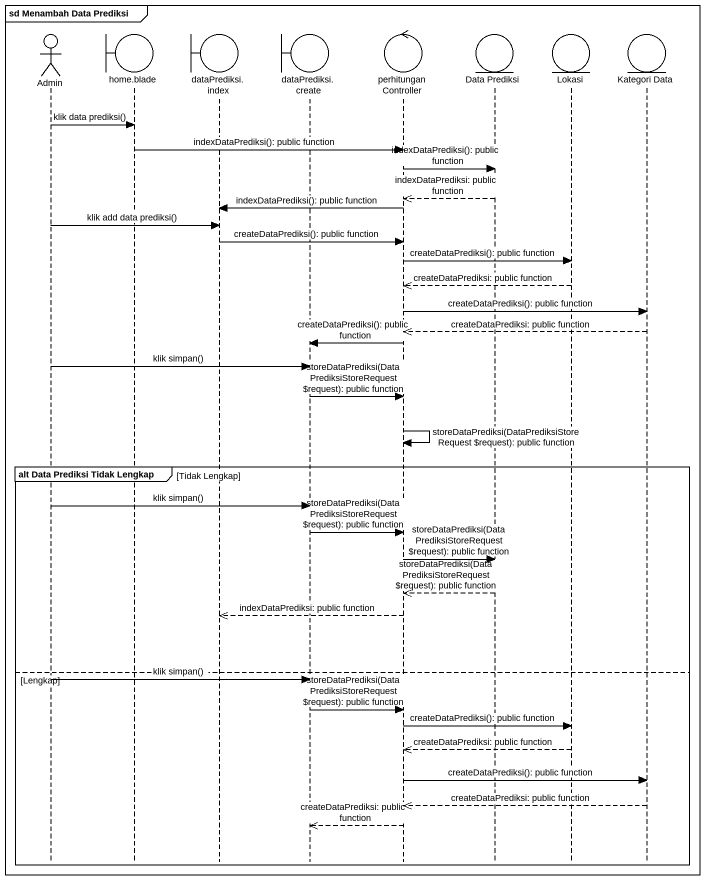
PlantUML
@startuml
mainframe sd Menambah Data Prediksi
hide footbox
actor Admin
boundary "home.blade" as home_blade
boundary "dataPrediksi.index" as dataPrediksi_index
boundary "dataPrediksi.create" as dataPrediksi_create
control perhitunganController
entity "Data Prediksi" as Data_Prediksi
entity Lokasi
entity "Kategori Data" as Kategori_Data

Admin -> home_blade : klik data prediksi()
home_blade -> perhitunganController : indexDataPrediksi(): public function
perhitunganController -> Data_Prediksi : indexDataPrediksi(): public function
Data_Prediksi -->> perhitunganController : indexDataPrediksi: public function
perhitunganController -> dataPrediksi_index : indexDataPrediksi(): public function
Admin -> dataPrediksi_index : klik add data prediksi()
dataPrediksi_index -> perhitunganController : createDataPrediksi(): public function
perhitunganController -> Lokasi : createDataPrediksi(): public function
Lokasi -->> perhitunganController : createDataPrediksi: public function
perhitunganController -> Kategori_Data : createDataPrediksi(): public function
Kategori_Data -->> perhitunganController : createDataPrediksi: public function
perhitunganController -> dataPrediksi_create : createDataPrediksi(): public function
Admin -> dataPrediksi_create : klik simpan()
dataPrediksi_create -> perhitunganController : storeDataPrediksi(DataPrediksiStoreRequest ~$request): public function
perhitunganController -> perhitunganController : storeDataPrediksi(DataPrediksiStoreRequest ~$request): public function
group alt Data Prediksi Tidak Lengkap [Tidak Lengkap]
  Admin -> dataPrediksi_create : klik simpan()
  dataPrediksi_create -> perhitunganController : storeDataPrediksi(DataPrediksiStoreRequest ~$request): public function
  perhitunganController -> Data_Prediksi : storeDataPrediksi(DataPrediksiStoreRequest ~$request): public function
  Data_Prediksi -->> perhitunganController : storeDataPrediksi(DataPrediksiStoreRequest ~$request): public function
  perhitunganController -->> dataPrediksi_index : indexDataPrediksi: public function
else Lengkap
  Admin -> dataPrediksi_create : klik simpan()
  dataPrediksi_create -> perhitunganController : storeDataPrediksi(DataPrediksiStoreRequest ~$request): public function
  perhitunganController -> Lokasi : createDataPrediksi(): public function
  Lokasi -->> perhitunganController : createDataPrediksi: public function
  perhitunganController -> Kategori_Data : createDataPrediksi(): public function
  Kategori_Data -->> perhitunganController : createDataPrediksi: public function
  perhitunganController -->> dataPrediksi_create : createDataPrediksi: public function
end
@enduml
